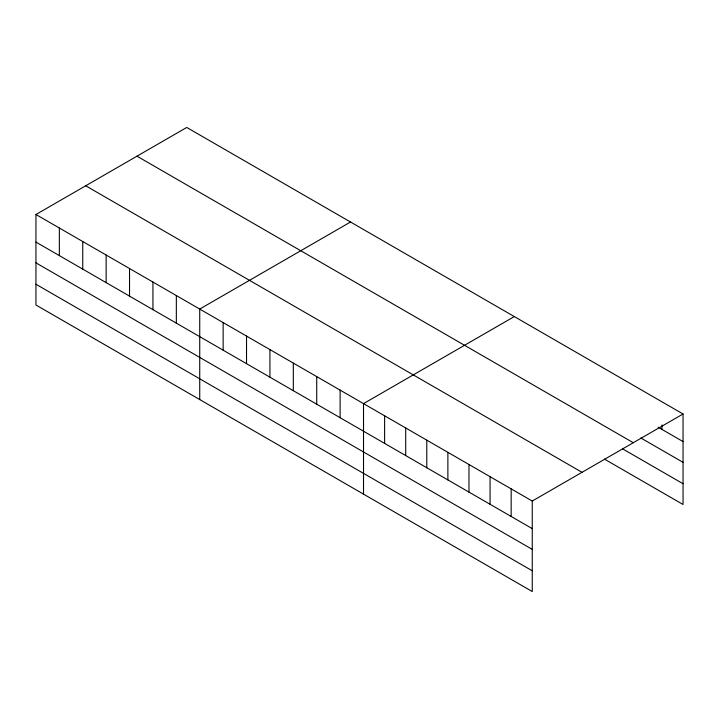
<?xml version="1.0" encoding="UTF-8"?>
<svg xmlns="http://www.w3.org/2000/svg" width="719" height="719" viewBox="0 0 719 719"><rect width="100%" height="100%" fill="white"/><g stroke="black" fill="none" stroke-linecap="round" stroke-linejoin="round"><path stroke-width="1.08" d="M532.258 549.397L532.258 501.044L35.95 214.505L35.95 305.009L532.258 591.548L532.258 549.397L35.95 262.857M604.427 459.099L683.05 504.495L683.05 413.991L186.742 127.452L35.95 214.505M350.521 222.009L199.729 309.062L199.729 399.566M514.301 316.567L363.517 403.62L363.517 494.124M532.258 501.044L683.05 413.991M658.119 427.185L683.05 441.583M640.863 437.988L683.05 462.344M136.978 156.176L633.286 442.715M622.645 448.863L683.05 483.734M85.714 185.781L582.022 472.32M35.95 242.096L532.258 528.636M35.95 284.248L532.258 570.787M661.956 424.992L661.956 429.405M511.164 488.866L511.164 516.458M490.07 476.688L490.07 504.28M468.977 464.51L468.977 492.102M447.883 452.332L447.883 479.924M426.789 440.154L426.789 467.745M405.705 427.976L405.705 455.567M384.611 415.798L384.611 443.389M340.114 390.111L340.114 417.703M316.719 376.603L316.719 404.195M293.325 363.095L293.325 390.687M269.922 349.587L269.922 377.178M246.527 336.079L246.527 363.67M223.133 322.57L223.133 350.162M176.335 295.554L176.335 323.146M152.94 282.046L152.94 309.637M129.537 268.538L129.537 296.129M106.142 255.029L106.142 282.621M82.748 241.521L82.748 269.113M59.344 228.013L59.344 255.605"/></g></svg>
